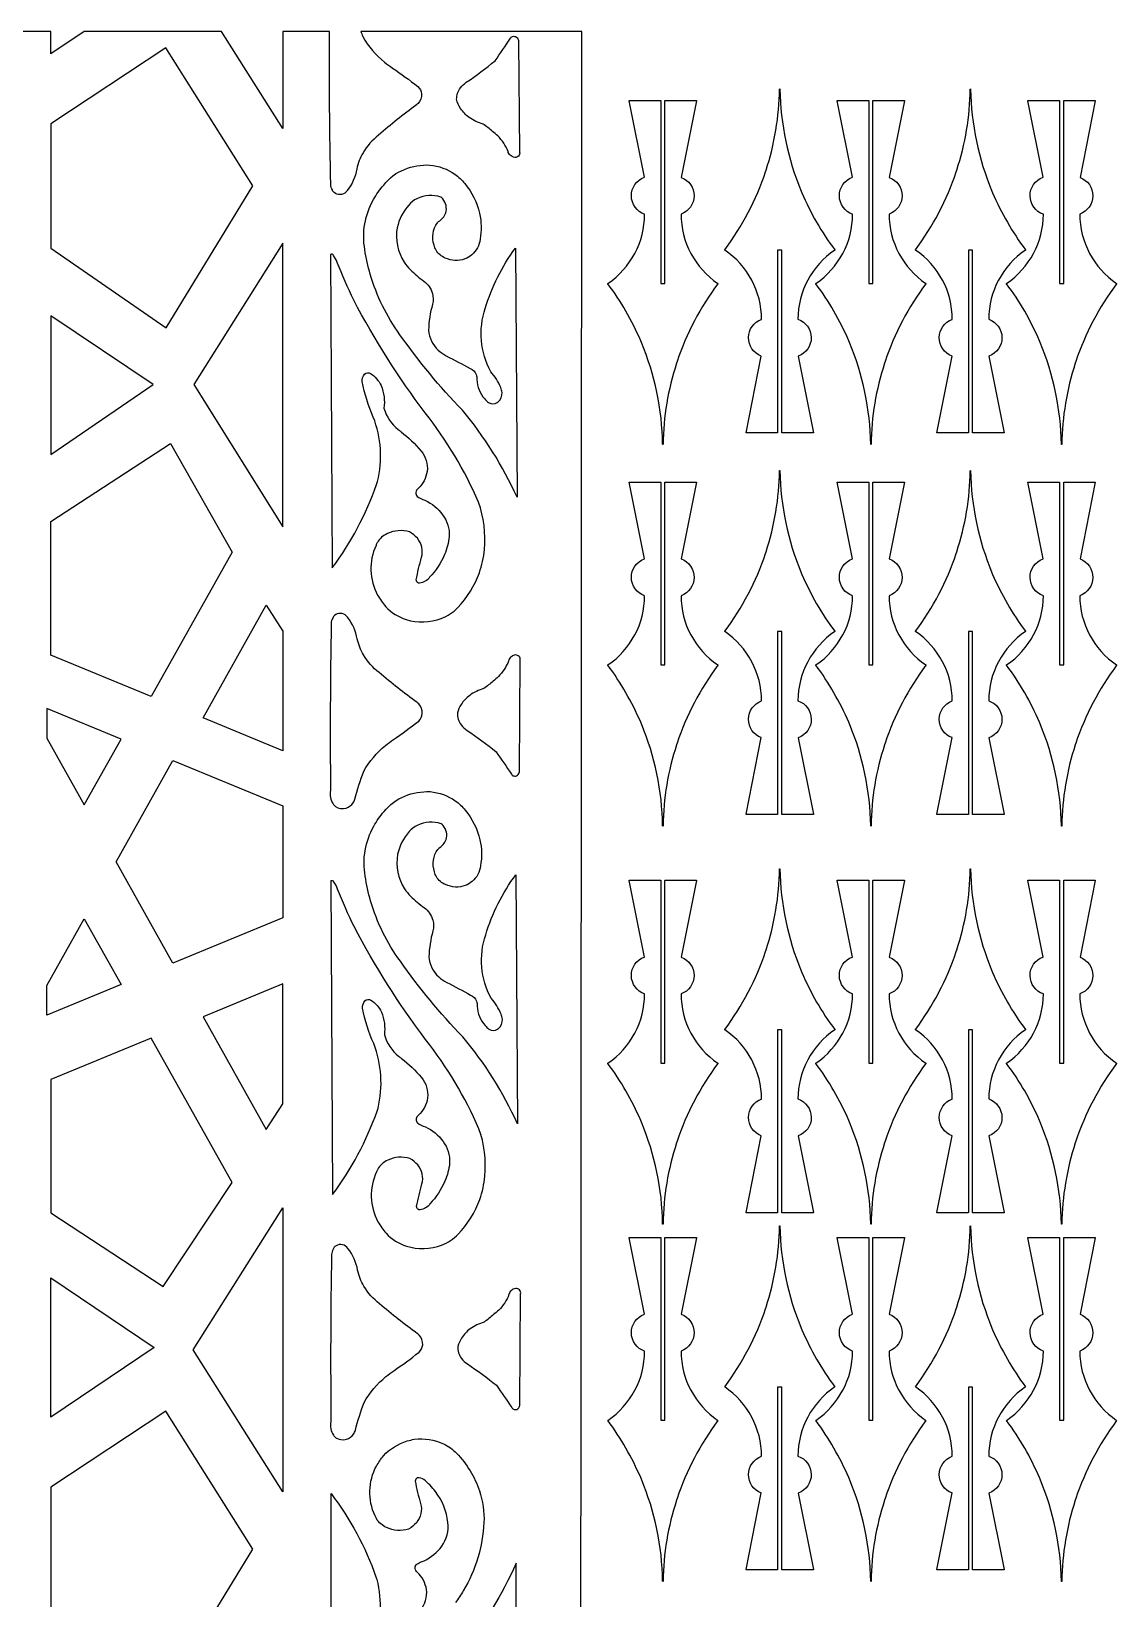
# Model space of a CAD drawing. Header units: millimetres. Extents: x -7831 to -6837, y 2323 to 4310.
# Drawn here: x -7355 to -6838, y 3562 to 4310 of the extents above; entities that cross this region are included whole.
import ezdxf

# ---------------------------------------------------------------- set-up
doc = ezdxf.new("R2010")
doc.units = ezdxf.units.MM
doc.layers.add('Default', color=70, linetype='Continuous')

msp = doc.modelspace()

# ---------------------------------------------------------------- linework, layer by layer
at = {"layer": 'Default'}
for points in [[(-7093.93, 2325.6), (-7092.9, 4309.6), (-7198.28, 4309.6, 0.005186), (-7197.37, 4307.13, 0.09242), (-7186.93, 4294.87, 0.023599), (-7183.16, 4292.1, -0.015127), (-7171.07, 4283.32, -0.17634), (-7169.32, 4279.77, -0.212267), (-7170.99, 4275.16, -0.035437), (-7171.76, 4274.46, 0.020732), (-7189.84, 4260.07, 0.093753), (-7197.23, 4251.6, 0.080851), (-7200.2, 4243.97, -0.121886), (-7204.8, 4233.57, 0.006884), (-7205.25, 4232.99, -0.201651), (-7208.21, 4231.68, -0.194802), (-7211.05, 4232.66, -0.136924), (-7211.87, 4233.9, -0.123077), (-7212.61, 4236.47, -0.006216), (-7213.28, 4309.6), (-7235.42, 4309.6), (-7235.42, 4263.22), (-7264.75, 4309.6), (-7330.3, 4309.6), (-7346.21, 4298.88), (-7346.21, 4309.6), (-7367.06, 4309.6)], [(-7169.83, 3556.18, 0.211359), (-7166.93, 3565.9, 0.165565), (-7171.34, 3574.16, -0.433717), (-7171.8, 3577.82, -0.077739), (-7168.04, 3579.68, 0.128454), (-7159.66, 3586.63, 0.189196), (-7156.72, 3597.96, 0.137126), (-7162.65, 3612.65, 0.060023), (-7168.21, 3618.35, 0.160321), (-7171.32, 3619.27, 0.249131), (-7172.34, 3617.68, 0.027786), (-7169.76, 3606.92, -0.246884), (-7171.76, 3597.81, -0.089609), (-7175.5, 3594.78, -0.189874), (-7186.03, 3595.49, -0.159631), (-7190.85, 3599.77, -0.042555), (-7191.48, 3601.1, -0.239384), (-7190.81, 3624.85, -0.04839), (-7187.5, 3629.72, -0.130643), (-7176.09, 3636.81, -0.028784), (-7172.76, 3637.62, -0.139442), (-7158.81, 3635.42, -0.095322), (-7152.62, 3631, -0.110967), (-7141.69, 3613.04, -0.093081), (-7139.54, 3597.83, -0.122685), (-7149.37, 3565.32, -0.021822), (-7153.08, 3559.67, -0.003386)], [(-7212.65, 3462.04), (-7212.45, 3611.69, -0.076471), (-7191.06, 3572.03), (-7190.58, 3570.65, -0.152055), (-7192.52, 3539.83, 0.051326)], [(-7124.37, 3459.62), (-7124.11, 3578.48, -0.068295), (-7150.03, 3536.81, 0.038709)]]:
    msp.add_lwpolyline(points, format="xyb", dxfattribs=at)
for points in [[(-7346.21, 4265.4), (-7346.21, 4206.06), (-7291.11, 4168.03), (-7249.77, 4235.88), (-7291.37, 4301.72)], [(-7277.91, 4140.97), (-7235.42, 4073.06), (-7235.42, 4208.53)], [(-7346.21, 4173.85), (-7346.21, 4107.62), (-7297.39, 4141.1)], [(-7346.21, 4011.83), (-7346.21, 4075.62), (-7289.08, 4112.9), (-7259.6, 4061.06), (-7298.27, 3992.09)], [(-7235.42, 4023.35), (-7235.42, 3966.17), (-7273.54, 3981.88), (-7243.38, 4035.7)], [(-7348.09, 3972.3), (-7330.22, 3940.4), (-7312.63, 3971.78), (-7348.09, 3986.41)], [(-7235.42, 3913.23), (-7235.42, 3886.51), (-7287.9, 3864.88), (-7315.03, 3913.23), (-7287.9, 3961.57), (-7235.42, 3939.94)], [(-7348.09, 3854.15), (-7330.22, 3886.05), (-7312.63, 3854.67), (-7348.09, 3840.04)], [(-7235.42, 3797.79), (-7235.42, 3854.96), (-7273.54, 3839.25), (-7243.38, 3785.43)], [(-7346.21, 3809.3), (-7346.21, 3745.62), (-7292.67, 3710.6), (-7259.63, 3760.13), (-7298.27, 3829.04)], [(-7278.28, 3680.35), (-7235.42, 3748.13), (-7235.42, 3612.57)], [(-7346.21, 3714.67), (-7296.93, 3681.45), (-7346.21, 3648.23)], [(-7346.21, 3614.75), (-7346.21, 3555.41), (-7291.11, 3517.38), (-7249.77, 3585.23), (-7291.37, 3651.07)]]:
    msp.add_lwpolyline(points, close=True, dxfattribs=at)
for points in [[(-7124.78, 4249.4, -0.142557), (-7127.06, 4250.53, -0.165069), (-7128.05, 4252.27, 0.1063), (-7132.95, 4259.68, 0.033369), (-7135.43, 4261.81, 0.018953), (-7139.95, 4265.37, -0.092798), (-7146.62, 4268.54, -0.092692), (-7150.71, 4272.82, -0.089744), (-7152.55, 4277.17, -0.171542), (-7150.77, 4282.68, -0.085256), (-7147.94, 4285.29, 0.025663), (-7134.23, 4295.55, 0.012763), (-7126.93, 4306.27, -0.205966), (-7125.83, 4307.15, -0.23298), (-7124.04, 4306.86, -0.095952), (-7123.65, 4306.45, -0.165831), (-7123.06, 4304.77), (-7122.54, 4251.96, -0.297887), (-7123.02, 4250.09, -0.173017)], [(-7004.93, 4243.31, 0.075188), (-6998.48, 4282.02, -0.984999), (-6998.3, 4282.02, 0.095578), (-6988.14, 4233.35), (-6987.81, 4232.55, 0.060023), (-6972.13, 4205.35, -0.427199), (-6972.15, 4205.22, 0.246783), (-6989.7, 4172.19, -0.711573), (-6989.57, 4154.58), (-6982.3, 4118.03, -0.472994), (-6982.39, 4117.93, 0.00008), (-6997.29, 4117.93, -0.414262), (-6997.38, 4118.02), (-6997.38, 4205.2), (-6999.4, 4205.2), (-6999.4, 4118.02, -0.414216), (-6999.49, 4117.93), (-7014.39, 4117.93, -0.472994), (-7014.48, 4118.03), (-7007.2, 4154.62, -0.701731), (-7007.08, 4172.15, 0.248166), (-7024.62, 4205.22, -0.427814), (-7024.64, 4205.35, 0.080411), (-7005.2, 4242.51)], [(-6913.93, 4243.31, 0.075188), (-6907.48, 4282.02, -0.984999), (-6907.3, 4282.02, 0.095578), (-6897.14, 4233.35), (-6896.81, 4232.55, 0.060023), (-6881.13, 4205.35, -0.427199), (-6881.15, 4205.22, 0.246783), (-6898.7, 4172.19, -0.711573), (-6898.57, 4154.58), (-6891.3, 4118.03, -0.472994), (-6891.39, 4117.93, 0.00008), (-6906.29, 4117.93, -0.414262), (-6906.38, 4118.02), (-6906.38, 4205.2), (-6908.4, 4205.2), (-6908.4, 4118.02, -0.414216), (-6908.49, 4117.93), (-6923.39, 4117.93, -0.472994), (-6923.48, 4118.03), (-6916.2, 4154.62, -0.701731), (-6916.08, 4172.15, 0.248166), (-6933.62, 4205.22, -0.427814), (-6933.64, 4205.35, 0.080411), (-6914.2, 4242.51)], [(-7047.62, 4151.2, 0.075188), (-7054.08, 4112.49, -0.984999), (-7054.26, 4112.49, 0.095578), (-7064.41, 4161.16), (-7064.75, 4161.96, 0.060023), (-7080.42, 4189.16, -0.427199), (-7080.4, 4189.29, 0.246783), (-7062.85, 4222.32, -0.711573), (-7062.99, 4239.93), (-7070.25, 4276.47, -0.472994), (-7070.17, 4276.58, 0.00008), (-7055.27, 4276.58, -0.414262), (-7055.18, 4276.49), (-7055.18, 4189.31), (-7053.16, 4189.31), (-7053.16, 4276.49, -0.414216), (-7053.07, 4276.58), (-7038.17, 4276.58, -0.472994), (-7038.08, 4276.47), (-7045.36, 4239.89, -0.701731), (-7045.48, 4222.36, 0.248166), (-7027.93, 4189.29, -0.427814), (-7027.91, 4189.16, 0.080411), (-7047.36, 4152)], [(-6948.37, 4151.2, 0.075188), (-6954.83, 4112.49, -0.984999), (-6955.01, 4112.49, 0.095578), (-6965.16, 4161.16), (-6965.5, 4161.96, 0.060023), (-6981.18, 4189.16, -0.427199), (-6981.15, 4189.29, 0.246783), (-6963.61, 4222.32, -0.711573), (-6963.74, 4239.93), (-6971.01, 4276.47, -0.472994), (-6970.92, 4276.58, 0.00008), (-6956.02, 4276.58, -0.414262), (-6955.93, 4276.49), (-6955.93, 4189.31), (-6953.91, 4189.31), (-6953.91, 4276.49, -0.414216), (-6953.82, 4276.58), (-6938.92, 4276.58, -0.472994), (-6938.83, 4276.47), (-6946.11, 4239.89, -0.701731), (-6946.23, 4222.36, 0.248166), (-6928.68, 4189.29, -0.427814), (-6928.66, 4189.16, 0.080411), (-6948.11, 4152)], [(-6857.37, 4151.2, 0.075188), (-6863.83, 4112.49, -0.984999), (-6864.01, 4112.49, 0.095578), (-6874.16, 4161.16), (-6874.5, 4161.96, 0.060023), (-6890.18, 4189.16, -0.427199), (-6890.15, 4189.29, 0.246783), (-6872.61, 4222.32, -0.711573), (-6872.74, 4239.93), (-6880.01, 4276.47, -0.472994), (-6879.92, 4276.58, 0.00008), (-6865.02, 4276.58, -0.414262), (-6864.93, 4276.49), (-6864.93, 4189.31), (-6862.91, 4189.31), (-6862.91, 4276.49, -0.414216), (-6862.82, 4276.58), (-6847.92, 4276.58, -0.472994), (-6847.83, 4276.47), (-6855.11, 4239.89, -0.701731), (-6855.23, 4222.36, 0.248166), (-6837.68, 4189.29, -0.427814), (-6837.66, 4189.16, 0.080411), (-6857.11, 4152)], [(-7132.87, 4132.65, 0.23982), (-7130.87, 4137.21, 0.081535), (-7131.52, 4139.57, 0.082113), (-7136.28, 4147.17, -0.208904), (-7138.89, 4177.38, -0.086345), (-7124.5, 4206.16), (-7123.75, 4087.3, 0.068438), (-7149.84, 4128.8, -0.038835), (-7179.6, 4164.82, -0.086577), (-7193.79, 4193.64, -0.034656), (-7196.37, 4205.45, -0.173148), (-7192.29, 4229.28, -0.050923), (-7187.37, 4236.25, -0.132731), (-7177.51, 4243.7, -0.10578), (-7165.33, 4245.81, -0.12698), (-7153.38, 4241.4, -0.081014), (-7148.71, 4236.92, -0.120689), (-7141.63, 4222.77, -0.101401), (-7141.36, 4210.43, -0.203869), (-7145.39, 4202.92, -0.066104), (-7148.62, 4200.96, -0.191409), (-7158, 4201.4, -0.160556), (-7162.37, 4205.15, -0.089501), (-7163.31, 4207.57, -0.248224), (-7161.7, 4218.23, -0.015041), (-7161.21, 4218.86, 0.179504), (-7157.79, 4222.94, 0.262577), (-7159.19, 4229.63, 0.03561), (-7160.06, 4230.49, 0.196462), (-7171.52, 4229.7, 0.10821), (-7175.35, 4226.69, 0.135682), (-7180.9, 4215.87, 0.195198), (-7177.55, 4199.41, 0.042417), (-7174.77, 4195.91, 0.040002), (-7168.15, 4190.39, -0.162701), (-7164.12, 4184.44, -0.129979), (-7164.05, 4179.34, 0.063831), (-7165.95, 4166.98, 0.190328), (-7161.31, 4157.43, 0.062705), (-7157.49, 4154.72, -0.006267), (-7146.06, 4148.71, -0.189105), (-7143.23, 4145.8, -0.136594), (-7142.93, 4143.43, 0.17825), (-7139.17, 4134.18, 0.036711), (-7137.31, 4132.42, 0.322063), (-7133.17, 4132.41, 0.011215)], [(-7188.56, 4140.58, -0.124595), (-7187.23, 4129.71, 0.154489), (-7180.41, 4119.5, 0.018679), (-7178.99, 4118.44, -0.054769), (-7169.56, 4109.3, -0.210945), (-7166.63, 4099.58, -0.165536), (-7171, 4091.31, 0.433271), (-7171.45, 4087.65, 0.077861), (-7167.67, 4085.81, -0.127318), (-7159.23, 4078.86, -0.172549), (-7156.09, 4068.53, -0.076186), (-7158.32, 4059.87, -0.089549), (-7165.45, 4049.06, -0.222763), (-7170.22, 4046.24, -0.019237), (-7170.79, 4046.2, -0.249398), (-7171.82, 4047.78, -0.027776), (-7169.28, 4058.57, 0.247093), (-7171.31, 4067.65, 0.089839), (-7175.07, 4070.67, 0.189544), (-7185.61, 4069.88, 0.159487), (-7190.4, 4065.57, 0.042176), (-7191.02, 4064.25, 0.239334), (-7190.28, 4040.55, 0.052395), (-7186.38, 4035.01, 0.131715), (-7176.7, 4028.89, 0.1697), (-7159.89, 4029.4, 0.119156), (-7152.05, 4034.58, 0.105267), (-7141.72, 4051.18, 0.067928), (-7139.34, 4062.25, 0.109576), (-7142.08, 4084.89, 0.062275), (-7167.55, 4127.56, -0.041735), (-7201.66, 4181.35, -0.014891), (-7209.59, 4199.28, 0.086617), (-7211.3, 4202.64, 0.424926), (-7212.76, 4203.17), (-7211.95, 4053.52, 0.07631), (-7190.73, 4093.31), (-7190.25, 4094.7, 0.152063), (-7192.32, 4125.51, -0.051417), (-7197.66, 4142.43, -0.189517), (-7196.48, 4145.93, -0.346809), (-7193.64, 4146.33, -0.126453)], [(-7004.93, 4061.19, 0.075188), (-6998.48, 4099.9, -0.984999), (-6998.3, 4099.9, 0.095578), (-6988.14, 4051.23), (-6987.81, 4050.44, 0.060023), (-6972.13, 4023.24, -0.427199), (-6972.15, 4023.11, 0.246783), (-6989.7, 3990.08, -0.711573), (-6989.57, 3972.46), (-6982.3, 3935.92, -0.472994), (-6982.39, 3935.81, 0.00008), (-6997.29, 3935.81, -0.414262), (-6997.38, 3935.9), (-6997.38, 4023.09), (-6999.4, 4023.09), (-6999.4, 3935.9, -0.414216), (-6999.49, 3935.81), (-7014.39, 3935.81, -0.472994), (-7014.48, 3935.92), (-7007.2, 3972.5, -0.701731), (-7007.08, 3990.04, 0.248166), (-7024.62, 4023.11, -0.427814), (-7024.64, 4023.24, 0.080411), (-7005.2, 4060.39)], [(-6913.93, 4061.19, 0.075188), (-6907.48, 4099.9, -0.984999), (-6907.3, 4099.9, 0.095578), (-6897.14, 4051.23), (-6896.81, 4050.44, 0.060023), (-6881.13, 4023.24, -0.427199), (-6881.15, 4023.11, 0.246783), (-6898.7, 3990.08, -0.711573), (-6898.57, 3972.46), (-6891.3, 3935.92, -0.472994), (-6891.39, 3935.81, 0.00008), (-6906.29, 3935.81, -0.414262), (-6906.38, 3935.9), (-6906.38, 4023.09), (-6908.4, 4023.09), (-6908.4, 3935.9, -0.414216), (-6908.49, 3935.81), (-6923.39, 3935.81, -0.472994), (-6923.48, 3935.92), (-6916.2, 3972.5, -0.701731), (-6916.08, 3990.04, 0.248166), (-6933.62, 4023.11, -0.427814), (-6933.64, 4023.24, 0.080411), (-6914.2, 4060.39)], [(-7047.62, 3969.09, 0.075188), (-7054.08, 3930.38, -0.984999), (-7054.26, 3930.38, 0.095578), (-7064.41, 3979.05), (-7064.75, 3979.84, 0.060023), (-7080.42, 4007.05, -0.427199), (-7080.4, 4007.17, 0.246783), (-7062.85, 4040.2, -0.711573), (-7062.99, 4057.82), (-7070.25, 4094.36, -0.472994), (-7070.17, 4094.47, 0.00008), (-7055.27, 4094.47, -0.414262), (-7055.18, 4094.38), (-7055.18, 4007.19), (-7053.16, 4007.19), (-7053.16, 4094.38, -0.414216), (-7053.07, 4094.47), (-7038.17, 4094.47, -0.472994), (-7038.08, 4094.36), (-7045.36, 4057.78, -0.701731), (-7045.48, 4040.24, 0.248166), (-7027.93, 4007.17, -0.427814), (-7027.91, 4007.05, 0.080411), (-7047.36, 3969.89)], [(-6948.37, 3969.09, 0.075188), (-6954.83, 3930.38, -0.984999), (-6955.01, 3930.38, 0.095578), (-6965.16, 3979.05), (-6965.5, 3979.84, 0.060023), (-6981.18, 4007.05, -0.427199), (-6981.15, 4007.17, 0.246783), (-6963.61, 4040.2, -0.711573), (-6963.74, 4057.82), (-6971.01, 4094.36, -0.472994), (-6970.92, 4094.47, 0.00008), (-6956.02, 4094.47, -0.414262), (-6955.93, 4094.38), (-6955.93, 4007.19), (-6953.91, 4007.19), (-6953.91, 4094.38, -0.414216), (-6953.82, 4094.47), (-6938.92, 4094.47, -0.472994), (-6938.83, 4094.36), (-6946.11, 4057.78, -0.701731), (-6946.23, 4040.24, 0.248166), (-6928.68, 4007.17, -0.427814), (-6928.66, 4007.05, 0.080411), (-6948.11, 3969.89)], [(-6857.37, 3969.09, 0.075188), (-6863.83, 3930.38, -0.984999), (-6864.01, 3930.38, 0.095578), (-6874.16, 3979.05), (-6874.5, 3979.84, 0.060023), (-6890.18, 4007.05, -0.427199), (-6890.15, 4007.17, 0.246783), (-6872.61, 4040.2, -0.711573), (-6872.74, 4057.82), (-6880.01, 4094.36, -0.472994), (-6879.92, 4094.47, 0.00008), (-6865.02, 4094.47, -0.414262), (-6864.93, 4094.38), (-6864.93, 4007.19), (-6862.91, 4007.19), (-6862.91, 4094.38, -0.414216), (-6862.82, 4094.47), (-6847.92, 4094.47, -0.472994), (-6847.83, 4094.36), (-6855.11, 4057.78, -0.701731), (-6855.23, 4040.24, 0.248166), (-6837.68, 4007.17, -0.427814), (-6837.66, 4007.05, 0.080411), (-6857.11, 3969.89)], [(-7205.28, 3938.9, 0.151381), (-7201.93, 3941.38, 0.092035), (-7201.07, 3943.18, -0.027343), (-7196.88, 3956.45, -0.092305), (-7186.48, 3968.79, -0.023458), (-7182.74, 3971.57, 0.015094), (-7170.68, 3980.43, 0.176601), (-7168.94, 3983.97, 0.212227), (-7170.62, 3988.58, 0.035784), (-7171.41, 3989.28, -0.020778), (-7189.55, 4003.55, -0.093782), (-7196.97, 4011.97, -0.08111), (-7199.97, 4019.59, 0.121988), (-7204.6, 4029.95), (-7205.07, 4030.54, 0.20112), (-7208.04, 4031.82, 0.195283), (-7210.88, 4030.82, 0.137014), (-7211.69, 4029.58, 0.122783), (-7212.42, 4027.01, 0.006777), (-7212.72, 3947.26, 0.215809), (-7211.52, 3940.88, 0.045105), (-7210.43, 3939.58, 0.202346)], [(-7124.52, 4011.95, 0.143033), (-7126.8, 4010.83, 0.168616), (-7127.78, 4009.07, -0.106169), (-7132.66, 4001.61, -0.03321), (-7135.12, 3999.48, -0.018911), (-7139.63, 3995.89, 0.092346), (-7146.32, 3992.64, 0.092563), (-7150.41, 3988.3, 0.08087), (-7152.14, 3984.3, 0.180241), (-7150.43, 3978.58, 0.087678), (-7147.54, 3975.92, -0.025719), (-7133.78, 3965.75, -0.01279), (-7126.44, 3955.08, 0.204791), (-7125.33, 3954.2, 0.232363), (-7123.54, 3954.51, 0.10177), (-7123.14, 3954.94, 0.162605), (-7122.58, 3956.59), (-7122.27, 4009.42, 0.297064), (-7122.77, 4011.28, 0.17116)], [(-7132.69, 3833.59, 0.23982), (-7130.7, 3838.14, 0.081535), (-7131.34, 3840.5, 0.082113), (-7136.1, 3848.11, -0.208904), (-7138.71, 3878.31, -0.086345), (-7124.32, 3907.09), (-7123.57, 3788.23, 0.068438), (-7149.66, 3829.73, -0.038835), (-7179.42, 3865.76, -0.086577), (-7193.61, 3894.57, -0.034656), (-7196.2, 3906.38, -0.173148), (-7192.11, 3930.22, -0.050923), (-7187.19, 3937.19, -0.132731), (-7177.33, 3944.63, -0.10578), (-7165.15, 3946.74, -0.12698), (-7153.2, 3942.34, -0.081014), (-7148.53, 3937.86, -0.120689), (-7141.45, 3923.7, -0.101401), (-7141.18, 3911.37, -0.203869), (-7145.21, 3903.86, -0.066104), (-7148.44, 3901.89, -0.191409), (-7157.82, 3902.33, -0.160556), (-7162.19, 3906.08, -0.089501), (-7163.13, 3908.51, -0.248224), (-7161.52, 3919.16, -0.015041), (-7161.03, 3919.8, 0.179504), (-7157.61, 3923.88, 0.262577), (-7159.01, 3930.56, 0.03561), (-7159.88, 3931.42, 0.196462), (-7171.34, 3930.64, 0.10821), (-7175.17, 3927.63, 0.135682), (-7180.72, 3916.81, 0.195198), (-7177.37, 3900.35, 0.042417), (-7174.59, 3896.85, 0.040002), (-7167.97, 3891.32, -0.162701), (-7163.94, 3885.37, -0.129979), (-7163.87, 3880.27, 0.063831), (-7165.77, 3867.92, 0.190328), (-7161.13, 3858.37, 0.062705), (-7157.31, 3855.66, -0.006267), (-7145.88, 3849.64, -0.189105), (-7143.05, 3846.74, -0.136594), (-7142.75, 3844.36, 0.17825), (-7138.99, 3835.12, 0.036711), (-7137.13, 3833.36, 0.322063), (-7132.99, 3833.34, 0.011215)], [(-7004.93, 3871.15, 0.075188), (-6998.48, 3909.86, -0.984999), (-6998.3, 3909.86, 0.095578), (-6988.14, 3861.19), (-6987.81, 3860.39, 0.060023), (-6972.13, 3833.19, -0.427199), (-6972.15, 3833.06, 0.246783), (-6989.7, 3800.04, -0.711573), (-6989.57, 3782.42), (-6982.3, 3745.88, -0.472994), (-6982.39, 3745.77, 0.00008), (-6997.29, 3745.77, -0.414262), (-6997.38, 3745.86), (-6997.38, 3833.05), (-6999.4, 3833.05), (-6999.4, 3745.86, -0.414216), (-6999.49, 3745.77), (-7014.39, 3745.77, -0.472994), (-7014.48, 3745.88), (-7007.2, 3782.46, -0.701731), (-7007.08, 3799.99, 0.248166), (-7024.62, 3833.06, -0.427814), (-7024.64, 3833.19, 0.080411), (-7005.2, 3870.35)], [(-6913.93, 3871.15, 0.075188), (-6907.48, 3909.86, -0.984999), (-6907.3, 3909.86, 0.095578), (-6897.14, 3861.19), (-6896.81, 3860.39, 0.060023), (-6881.13, 3833.19, -0.427199), (-6881.15, 3833.06, 0.246783), (-6898.7, 3800.04, -0.711573), (-6898.57, 3782.42), (-6891.3, 3745.88, -0.472994), (-6891.39, 3745.77, 0.00008), (-6906.29, 3745.77, -0.414262), (-6906.38, 3745.86), (-6906.38, 3833.05), (-6908.4, 3833.05), (-6908.4, 3745.86, -0.414216), (-6908.49, 3745.77), (-6923.39, 3745.77, -0.472994), (-6923.48, 3745.88), (-6916.2, 3782.46, -0.701731), (-6916.08, 3799.99, 0.248166), (-6933.62, 3833.06, -0.427814), (-6933.64, 3833.19, 0.080411), (-6914.2, 3870.35)], [(-7188.38, 3841.51, -0.124595), (-7187.05, 3830.65, 0.154489), (-7180.23, 3820.44, 0.018679), (-7178.81, 3819.38, -0.054769), (-7169.38, 3810.24, -0.210945), (-7166.45, 3800.52, -0.165536), (-7170.82, 3792.25, 0.433271), (-7171.27, 3788.58, 0.077861), (-7167.49, 3786.75, -0.127318), (-7159.05, 3779.79, -0.172549), (-7155.91, 3769.46, -0.076186), (-7158.14, 3760.81, -0.089549), (-7165.28, 3749.99, -0.222763), (-7170.04, 3747.17, -0.019237), (-7170.62, 3747.14, -0.249398), (-7171.64, 3748.72, -0.027776), (-7169.1, 3759.5, 0.247093), (-7171.13, 3768.58, 0.089839), (-7174.89, 3771.6, 0.189544), (-7185.43, 3770.82, 0.159487), (-7190.22, 3766.51, 0.042176), (-7190.84, 3765.19, 0.239334), (-7190.1, 3741.48, 0.052395), (-7186.2, 3735.95, 0.131715), (-7176.53, 3729.82, 0.1697), (-7159.71, 3730.34, 0.119156), (-7151.87, 3735.52, 0.105267), (-7141.54, 3752.12, 0.067928), (-7139.16, 3763.18, 0.109576), (-7141.9, 3785.83, 0.062275), (-7167.37, 3828.5, -0.041735), (-7201.48, 3882.29, -0.014891), (-7209.41, 3900.22, 0.086617), (-7211.12, 3903.57, 0.424926), (-7212.58, 3904.11), (-7211.77, 3754.45, 0.07631), (-7190.55, 3794.25), (-7190.07, 3795.64, 0.152063), (-7192.14, 3826.44, -0.051417), (-7197.49, 3843.36, -0.189517), (-7196.3, 3846.86, -0.346809), (-7193.46, 3847.27, -0.126453)], [(-7047.62, 3779.05, 0.075188), (-7054.08, 3740.33, -0.984999), (-7054.26, 3740.33, 0.095578), (-7064.41, 3789), (-7064.75, 3789.8, 0.060023), (-7080.42, 3817, -0.427199), (-7080.4, 3817.13, 0.246783), (-7062.85, 3850.16, -0.711573), (-7062.99, 3867.77), (-7070.25, 3904.32, -0.472994), (-7070.17, 3904.43, 0.00008), (-7055.27, 3904.43, -0.414262), (-7055.18, 3904.34), (-7055.18, 3817.15), (-7053.16, 3817.15), (-7053.16, 3904.34, -0.414216), (-7053.07, 3904.43), (-7038.17, 3904.43, -0.472994), (-7038.08, 3904.32), (-7045.36, 3867.73, -0.701731), (-7045.48, 3850.2, 0.248166), (-7027.93, 3817.13, -0.427814), (-7027.91, 3817, 0.080411), (-7047.36, 3779.85)], [(-6948.37, 3779.05, 0.075188), (-6954.83, 3740.33, -0.984999), (-6955.01, 3740.33, 0.095578), (-6965.16, 3789), (-6965.5, 3789.8, 0.060023), (-6981.18, 3817, -0.427199), (-6981.15, 3817.13, 0.246783), (-6963.61, 3850.16, -0.711573), (-6963.74, 3867.77), (-6971.01, 3904.32, -0.472994), (-6970.92, 3904.43, 0.00008), (-6956.02, 3904.43, -0.414262), (-6955.93, 3904.34), (-6955.93, 3817.15), (-6953.91, 3817.15), (-6953.91, 3904.34, -0.414216), (-6953.82, 3904.43), (-6938.92, 3904.43, -0.472994), (-6938.83, 3904.32), (-6946.11, 3867.73, -0.701731), (-6946.23, 3850.2, 0.248166), (-6928.68, 3817.13, -0.427814), (-6928.66, 3817, 0.080411), (-6948.11, 3779.85)], [(-6857.37, 3779.05, 0.075188), (-6863.83, 3740.33, -0.984999), (-6864.01, 3740.33, 0.095578), (-6874.16, 3789), (-6874.5, 3789.8, 0.060023), (-6890.18, 3817, -0.427199), (-6890.15, 3817.13, 0.246783), (-6872.61, 3850.16, -0.711573), (-6872.74, 3867.77), (-6880.01, 3904.32, -0.472994), (-6879.92, 3904.43, 0.00008), (-6865.02, 3904.43, -0.414262), (-6864.93, 3904.34), (-6864.93, 3817.15), (-6862.91, 3817.15), (-6862.91, 3904.34, -0.414216), (-6862.82, 3904.43), (-6847.92, 3904.43, -0.472994), (-6847.83, 3904.32), (-6855.11, 3867.73, -0.701731), (-6855.23, 3850.2, 0.248166), (-6837.68, 3817.13, -0.427814), (-6837.66, 3817, 0.080411), (-6857.11, 3779.85)], [(-7047.62, 3608.57, 0.075188), (-7054.08, 3569.86, -0.984999), (-7054.26, 3569.86, 0.095578), (-7064.41, 3618.53), (-7064.75, 3619.33, 0.060023), (-7080.42, 3646.53, -0.427199), (-7080.4, 3646.66, 0.246783), (-7062.85, 3679.68, -0.711573), (-7062.99, 3697.3), (-7070.25, 3733.84, -0.472994), (-7070.17, 3733.95, 0.00008), (-7055.27, 3733.95, -0.414262), (-7055.18, 3733.86), (-7055.18, 3646.67), (-7053.16, 3646.67), (-7053.16, 3733.86, -0.414216), (-7053.07, 3733.95), (-7038.17, 3733.95, -0.472994), (-7038.08, 3733.84), (-7045.36, 3697.26, -0.701731), (-7045.48, 3679.73, 0.248166), (-7027.93, 3646.66, -0.427814), (-7027.91, 3646.53, 0.080411), (-7047.36, 3609.37)], [(-7004.93, 3700.67, 0.075188), (-6998.48, 3739.39, -0.984999), (-6998.3, 3739.39, 0.095578), (-6988.14, 3690.72), (-6987.81, 3689.92, 0.060023), (-6972.13, 3662.72, -0.427199), (-6972.15, 3662.59, 0.246783), (-6989.7, 3629.56, -0.711573), (-6989.57, 3611.95), (-6982.3, 3575.4, -0.472994), (-6982.39, 3575.29, 0.00008), (-6997.29, 3575.29, -0.414262), (-6997.38, 3575.38), (-6997.38, 3662.57), (-6999.4, 3662.57), (-6999.4, 3575.38, -0.414216), (-6999.49, 3575.29), (-7014.39, 3575.29, -0.472994), (-7014.48, 3575.4), (-7007.2, 3611.99, -0.701731), (-7007.08, 3629.52, 0.248166), (-7024.62, 3662.59, -0.427814), (-7024.64, 3662.72, 0.080411), (-7005.2, 3699.87)], [(-6948.37, 3608.57, 0.075188), (-6954.83, 3569.86, -0.984999), (-6955.01, 3569.86, 0.095578), (-6965.16, 3618.53), (-6965.5, 3619.33, 0.060023), (-6981.18, 3646.53, -0.427199), (-6981.15, 3646.66, 0.246783), (-6963.61, 3679.68, -0.711573), (-6963.74, 3697.3), (-6971.01, 3733.84, -0.472994), (-6970.92, 3733.95, 0.00008), (-6956.02, 3733.95, -0.414262), (-6955.93, 3733.86), (-6955.93, 3646.67), (-6953.91, 3646.67), (-6953.91, 3733.86, -0.414216), (-6953.82, 3733.95), (-6938.92, 3733.95, -0.472994), (-6938.83, 3733.84), (-6946.11, 3697.26, -0.701731), (-6946.23, 3679.73, 0.248166), (-6928.68, 3646.66, -0.427814), (-6928.66, 3646.53, 0.080411), (-6948.11, 3609.37)], [(-6913.93, 3700.67, 0.075188), (-6907.48, 3739.39, -0.984999), (-6907.3, 3739.39, 0.095578), (-6897.14, 3690.72), (-6896.81, 3689.92, 0.060023), (-6881.13, 3662.72, -0.427199), (-6881.15, 3662.59, 0.246783), (-6898.7, 3629.56, -0.711573), (-6898.57, 3611.95), (-6891.3, 3575.4, -0.472994), (-6891.39, 3575.29, 0.00008), (-6906.29, 3575.29, -0.414262), (-6906.38, 3575.38), (-6906.38, 3662.57), (-6908.4, 3662.57), (-6908.4, 3575.38, -0.414216), (-6908.49, 3575.29), (-6923.39, 3575.29, -0.472994), (-6923.48, 3575.4), (-6916.2, 3611.99, -0.701731), (-6916.08, 3629.52, 0.248166), (-6933.62, 3662.59, -0.427814), (-6933.64, 3662.72, 0.080411), (-6914.2, 3699.87)], [(-6857.37, 3608.57, 0.075188), (-6863.83, 3569.86, -0.984999), (-6864.01, 3569.86, 0.095578), (-6874.16, 3618.53), (-6874.5, 3619.33, 0.060023), (-6890.18, 3646.53, -0.427199), (-6890.15, 3646.66, 0.246783), (-6872.61, 3679.68, -0.711573), (-6872.74, 3697.3), (-6880.01, 3733.84, -0.472994), (-6879.92, 3733.95, 0.00008), (-6865.02, 3733.95, -0.414262), (-6864.93, 3733.86), (-6864.93, 3646.67), (-6862.91, 3646.67), (-6862.91, 3733.86, -0.414216), (-6862.82, 3733.95), (-6847.92, 3733.95, -0.472994), (-6847.83, 3733.84), (-6855.11, 3697.26, -0.701731), (-6855.23, 3679.73, 0.248166), (-6837.68, 3646.66, -0.427814), (-6837.66, 3646.53, 0.080411), (-6857.11, 3609.37)], [(-7205.11, 3637.63, 0.151381), (-7201.75, 3640.12, 0.092035), (-7200.89, 3641.91, -0.027343), (-7196.7, 3655.18, -0.092305), (-7186.3, 3667.52, -0.023458), (-7182.56, 3670.31, 0.015094), (-7170.5, 3679.16, 0.176601), (-7168.76, 3682.71, 0.212227), (-7170.44, 3687.31, 0.035784), (-7171.23, 3688.02, -0.020778), (-7189.37, 3702.29, -0.093782), (-7196.79, 3710.71, -0.08111), (-7199.79, 3718.32, 0.121988), (-7204.42, 3728.68), (-7204.89, 3729.27, 0.20112), (-7207.86, 3730.56, 0.195283), (-7210.7, 3729.56, 0.137014), (-7211.51, 3728.32, 0.122783), (-7212.24, 3725.75, 0.006777), (-7212.54, 3646, 0.215809), (-7211.34, 3639.61, 0.045105), (-7210.25, 3638.32, 0.202346)], [(-7124.34, 3709.59, 0.143033), (-7126.62, 3708.47, 0.168616), (-7127.6, 3706.7, -0.106169), (-7132.48, 3699.25, -0.03321), (-7134.94, 3697.12, -0.018911), (-7139.45, 3693.52, 0.092346), (-7146.14, 3690.27, 0.092563), (-7150.23, 3685.93, 0.08087), (-7151.96, 3681.94, 0.180241), (-7150.25, 3676.21, 0.087678), (-7147.36, 3673.56, -0.025719), (-7133.6, 3663.38, -0.01279), (-7126.26, 3652.71, 0.204791), (-7125.15, 3651.84, 0.232363), (-7123.36, 3652.14, 0.10177), (-7122.96, 3652.58, 0.162605), (-7122.4, 3654.23), (-7122.09, 3707.05, 0.297064), (-7122.59, 3708.91, 0.17116)]]:
    msp.add_lwpolyline(points, format="xyb", close=True, dxfattribs=at)

doc.saveas('drawing.dxf')
